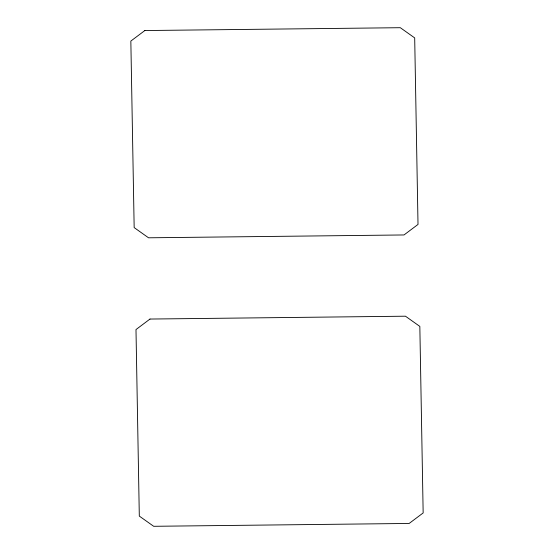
<?xml version="1.0" encoding="UTF-8"?>
<svg xmlns="http://www.w3.org/2000/svg" width="554" height="554" viewBox="0 0 554 554"><rect width="100%" height="100%" fill="white"/><g stroke="black" fill="none" stroke-linecap="round" stroke-linejoin="round"><path stroke-width="0.83" d="M144.843 30.546L130.841 41.065L134.165 227.59L148.541 237.798L404.011 234.951L418.014 224.432L414.69 37.907L400.313 27.7L144.843 30.546M149.989 319.049L135.986 329.568L139.31 516.093L153.687 526.3L409.157 523.454L423.159 512.935L419.835 326.41L405.459 316.202L149.989 319.049"/></g></svg>
